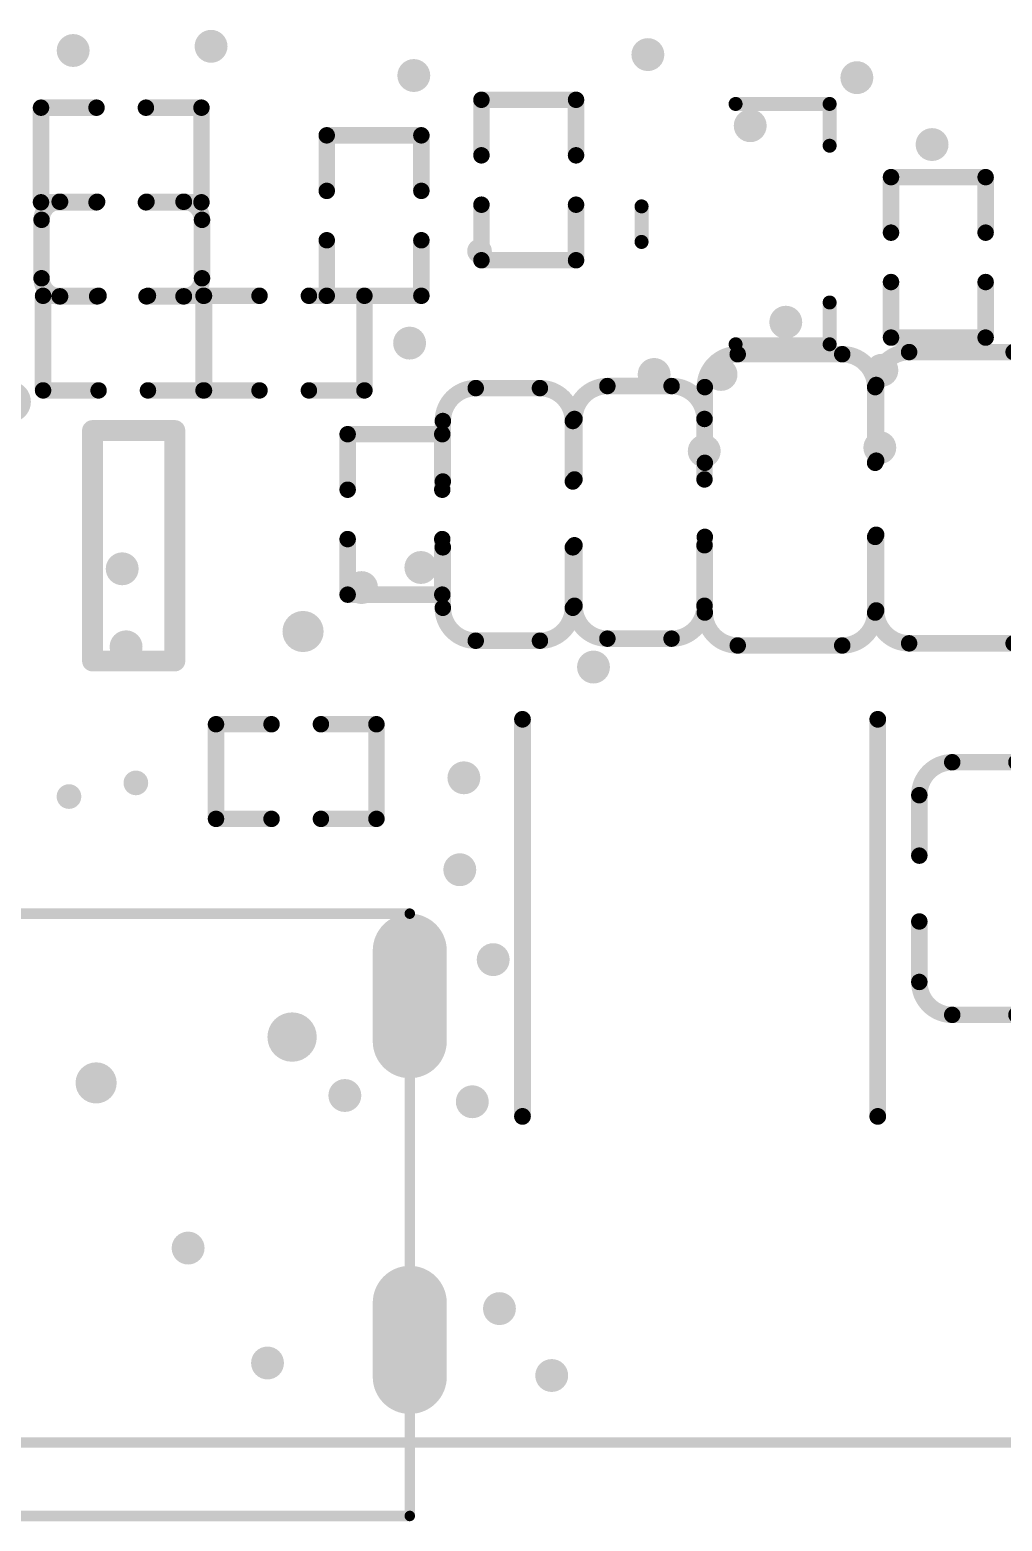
# Model space of a CAD drawing. Header units: millimetres. Extents: x -41 to 4, y -75 to 26.
# Drawn here: x -30.78 to -18.96, y -75.25 to -57.13 of the extents above; entities that cross this region are included whole.
import ezdxf

# ---------------------------------------------------------------- set-up
doc = ezdxf.new("R2010")
doc.units = ezdxf.units.MM
for name, color, linetype in [('KeepOutLayer', 6, 'Continuous'), ('MultiLayer', 9, 'Continuous'), ('PadHoleLayer', 156, 'Continuous'), ('TopOverlay', 2, 'Continuous'), ('ViaHoleLayer', 16, 'Continuous')]:
    doc.layers.add(name, color=color, linetype=linetype)

# ---------------------------------------------------------------- blocks, each defined once
blk = doc.blocks.new('LC_0402_R_2')
at = {"layer": 'TopOverlay', "const_width": 0.2}
for points in [[(-0.975, -0.575), (-0.975, 0.575)], [(-0.3, 0.575), (-0.975, 0.575)], [(0.975, 0.575), (0.3, 0.575)], [(0.975, -0.575), (0.975, 0.575)], [(-0.3, -0.575), (-0.975, -0.575)], [(0.975, -0.575), (0.3, -0.575)]]:
    blk.add_lwpolyline(points, dxfattribs=at)
at = {"layer": 'TopOverlay', "const_width": 0.1}
for points in [[(-1.025, 0.575, 1), (-0.925, 0.575, 1)], [(-1.025, 0.575, 1), (-0.925, 0.575, 1)], [(-0.35, 0.575, 1), (-0.25, 0.575, 1)], [(0.25, 0.575, 1), (0.35, 0.575, 1)], [(0.925, 0.575, 1), (1.025, 0.575, 1)], [(0.925, 0.575, 1), (1.025, 0.575, 1)], [(-1.025, -0.575, 1), (-0.925, -0.575, 1)], [(-1.025, -0.575, 1), (-0.925, -0.575, 1)], [(-0.35, -0.575, 1), (-0.25, -0.575, 1)], [(0.25, -0.575, 1), (0.35, -0.575, 1)], [(0.925, -0.575, 1), (1.025, -0.575, 1)], [(0.925, -0.575, 1), (1.025, -0.575, 1)]]:
    blk.add_lwpolyline(points, format="xyb", close=True, dxfattribs=at)
blk = doc.blocks.new('LC_0402_R_29')
at = {"layer": 'TopOverlay', "const_width": 0.2}
for points in [[(-0.975, 0.575), (-0.975, -0.575)], [(-0.975, 0.575), (-0.3, 0.575)], [(0.3, 0.575), (0.975, 0.575)], [(0.975, 0.575), (0.975, -0.575)], [(-0.975, -0.575), (-0.3, -0.575)], [(0.3, -0.575), (0.975, -0.575)]]:
    blk.add_lwpolyline(points, dxfattribs=at)
at = {"layer": 'TopOverlay', "const_width": 0.1}
for points in [[(-1.025, 0.575, 1), (-0.925, 0.575, 1)], [(-1.025, 0.575, 1), (-0.925, 0.575, 1)], [(-0.35, 0.575, 1), (-0.25, 0.575, 1)], [(0.25, 0.575, 1), (0.35, 0.575, 1)], [(0.925, 0.575, 1), (1.025, 0.575, 1)], [(0.925, 0.575, 1), (1.025, 0.575, 1)], [(-1.025, -0.575, 1), (-0.925, -0.575, 1)], [(-1.025, -0.575, 1), (-0.925, -0.575, 1)], [(-0.35, -0.575, 1), (-0.25, -0.575, 1)], [(0.25, -0.575, 1), (0.35, -0.575, 1)], [(0.925, -0.575, 1), (1.025, -0.575, 1)], [(0.925, -0.575, 1), (1.025, -0.575, 1)]]:
    blk.add_lwpolyline(points, format="xyb", close=True, dxfattribs=at)
blk = doc.blocks.new('SOT_23___BCE_30')
at = {"layer": 'TopOverlay', "const_width": 0.17}
for points in [[(-0.95, 1.143), (-1.458, 1.143)], [(-1.458, 0), (-1.458, 1.143)], [(1.463, 1.143), (0.955, 1.143)], [(1.463, 0), (1.463, 1.143)], [(0.218, -1.143), (-0.213, -1.143)]]:
    blk.add_lwpolyline(points, dxfattribs=at)
at = {"layer": 'TopOverlay', "const_width": 0.085}
for points in [[(-1.501, 1.143, 1), (-1.416, 1.143, 1)], [(-1.501, 1.143, 1), (-1.416, 1.143, 1)], [(-0.993, 1.143, 1), (-0.908, 1.143, 1)], [(0.912, 1.143, 1), (0.997, 1.143, 1)], [(1.42, 1.143, 1), (1.505, 1.143, 1)], [(1.42, 1.143, 1), (1.505, 1.143, 1)], [(-1.501, 0, 1), (-1.416, 0, 1)], [(1.42, 0, 1), (1.505, 0, 1)], [(-0.256, -1.143, 1), (-0.171, -1.143, 1)], [(0.176, -1.143, 1), (0.261, -1.143, 1)]]:
    blk.add_lwpolyline(points, format="xyb", close=True, dxfattribs=at)
blk = doc.blocks.new('LC_0402_R_31')
at = {"layer": 'TopOverlay', "const_width": 0.2}
for points in [[(-0.975, 0.575), (-0.975, -0.575)], [(-0.3, 0.575), (-0.975, 0.575)], [(0.975, 0.575), (0.3, 0.575)], [(0.975, 0.575), (0.975, -0.575)], [(-0.3, -0.575), (-0.975, -0.575)], [(0.975, -0.575), (0.3, -0.575)]]:
    blk.add_lwpolyline(points, dxfattribs=at)
at = {"layer": 'TopOverlay', "const_width": 0.1}
for points in [[(-1.025, 0.575, 1), (-0.925, 0.575, 1)], [(-1.025, 0.575, 1), (-0.925, 0.575, 1)], [(-0.35, 0.575, 1), (-0.25, 0.575, 1)], [(0.25, 0.575, 1), (0.35, 0.575, 1)], [(0.925, 0.575, 1), (1.025, 0.575, 1)], [(0.925, 0.575, 1), (1.025, 0.575, 1)], [(-1.025, -0.575, 1), (-0.925, -0.575, 1)], [(-1.025, -0.575, 1), (-0.925, -0.575, 1)], [(-0.35, -0.575, 1), (-0.25, -0.575, 1)], [(0.25, -0.575, 1), (0.35, -0.575, 1)], [(0.925, -0.575, 1), (1.025, -0.575, 1)], [(0.925, -0.575, 1), (1.025, -0.575, 1)]]:
    blk.add_lwpolyline(points, format="xyb", close=True, dxfattribs=at)
blk = doc.blocks.new('LC_SOT_23_5_35')
at = {"layer": 'TopOverlay', "const_width": 0.254}
for points in [[(0.5, 1.4), (-0.5, 1.4)], [(-0.5, 1.4), (-0.5, -1.4)], [(0.5, 1.4), (0.5, -1.4)], [(0.5, -1.4), (-0.5, -1.4)]]:
    blk.add_lwpolyline(points, dxfattribs=at)
at = {"layer": 'TopOverlay'}
for points, const_width in [([(-0.563, 1.4, 1), (-0.436, 1.4, 1)], 0.127), ([(-0.563, 1.4, 1), (-0.436, 1.4, 1)], 0.127), ([(0.437, 1.4, 1), (0.564, 1.4, 1)], 0.127), ([(0.437, 1.4, 1), (0.564, 1.4, 1)], 0.127), ([(-0.563, -1.4, 1), (-0.436, -1.4, 1)], 0.127), ([(-0.563, -1.4, 1), (-0.436, -1.4, 1)], 0.127), ([(0.437, -1.4, 1), (0.564, -1.4, 1)], 0.127), ([(0.437, -1.4, 1), (0.564, -1.4, 1)], 0.127), ([(1.625, -1.75, 1), (1.375, -1.75, 1)], 0.25), ([(1.313, -1.75, 1), (1.438, -1.75, 1)], 0.125), ([(1.563, -1.75, 1), (1.688, -1.75, 1)], 0.125)]:
    blk.add_lwpolyline(points, format="xyb", close=True, dxfattribs=dict(at, const_width=const_width))
blk = doc.blocks.new('TYPE_C3_0_36')
at = {"layer": 'MultiLayer'}
h = blk.add_hatch(color=9, dxfattribs=at)
edge = h.paths.add_edge_path()
edge.add_arc((-4.32, -1.55), 0.45, 180, 360)
edge.add_line((-3.87, -1.55), (-3.87, -0.45))
edge.add_arc((-4.32, -0.45), 0.45, 0, 180)
edge.add_line((-4.77, -0.45), (-4.77, -1.55))
h = blk.add_hatch(color=9, dxfattribs=at)
edge = h.paths.add_edge_path()
edge.add_arc((4.32, -1.55), 0.45, 180, 360)
edge.add_line((4.77, -1.55), (4.77, -0.45))
edge.add_arc((4.32, -0.45), 0.45, 0, 180)
edge.add_line((3.87, -0.45), (3.87, -1.55))
h = blk.add_hatch(color=9, dxfattribs=at)
edge = h.paths.add_edge_path()
edge.add_arc((-2.89, -1.5), 0.3, 0, 360)
h = blk.add_hatch(color=9, dxfattribs=at)
edge = h.paths.add_edge_path()
edge.add_arc((2.89, -1.5), 0.3, 0, 360)
h = blk.add_hatch(color=9, dxfattribs=at)
edge = h.paths.add_edge_path()
edge.add_arc((-4.32, -5.63), 0.45, 180, 360)
edge.add_line((-3.87, -5.63), (-3.87, -4.73))
edge.add_arc((-4.32, -4.73), 0.45, 0, 180)
edge.add_line((-4.77, -4.73), (-4.77, -5.63))
h = blk.add_hatch(color=9, dxfattribs=at)
edge = h.paths.add_edge_path()
edge.add_arc((4.32, -5.63), 0.45, 180, 360)
edge.add_line((4.77, -5.63), (4.77, -4.73))
edge.add_arc((4.32, -4.73), 0.45, 0, 180)
edge.add_line((3.87, -4.73), (3.87, -5.63))
at = {"layer": 'PadHoleLayer'}
h = blk.add_hatch(color=156, dxfattribs=at)
edge = h.paths.add_edge_path()
edge.add_arc((-4.32, -1.35), 0.4, 180, 360)
edge.add_line((-3.92, -1.35), (-3.92, -0.65))
edge.add_arc((-4.32, -0.65), 0.4, 0, 180)
edge.add_line((-4.72, -0.65), (-4.72, -1.35))
h = blk.add_hatch(color=156, dxfattribs=at)
edge = h.paths.add_edge_path()
edge.add_arc((4.32, -1.35), 0.4, 180, 360)
edge.add_line((4.72, -1.35), (4.72, -0.65))
edge.add_arc((4.32, -0.65), 0.4, 0, 180)
edge.add_line((3.92, -0.65), (3.92, -1.35))
h = blk.add_hatch(color=156, dxfattribs=at)
edge = h.paths.add_edge_path()
edge.add_arc((-2.89, -1.5), 0.3, 0, 360)
h = blk.add_hatch(color=156, dxfattribs=at)
edge = h.paths.add_edge_path()
edge.add_arc((2.89, -1.5), 0.3, 0, 360)
h = blk.add_hatch(color=156, dxfattribs=at)
edge = h.paths.add_edge_path()
edge.add_arc((-4.32, -5.53), 0.4, 180, 360)
edge.add_line((-3.92, -5.53), (-3.92, -4.83))
edge.add_arc((-4.32, -4.83), 0.4, 0, 180)
edge.add_line((-4.72, -4.83), (-4.72, -5.53))
h = blk.add_hatch(color=156, dxfattribs=at)
edge = h.paths.add_edge_path()
edge.add_arc((4.32, -5.53), 0.4, 180, 360)
edge.add_line((4.72, -5.53), (4.72, -4.83))
edge.add_arc((4.32, -4.83), 0.4, 0, 180)
edge.add_line((3.92, -4.83), (3.92, -5.53))
at = {"layer": 'TopOverlay', "const_width": 0.127}
for points in [[(-4.32, -7.32), (-4.32, 0)], [(-4.32, 0), (4.32, 0)], [(4.32, -7.32), (4.32, 0)], [(-4.32, -7.32), (4.32, -7.32)]]:
    blk.add_lwpolyline(points, dxfattribs=at)
at = {"layer": 'TopOverlay', "const_width": 0.0635}
for points in [[(-4.352, 0, 1), (-4.288, 0, 1)], [(-4.352, 0, 1), (-4.288, 0, 1)], [(4.288, 0, 1), (4.352, 0, 1)], [(4.288, 0, 1), (4.352, 0, 1)], [(-4.352, -7.32, 1), (-4.288, -7.32, 1)], [(-4.352, -7.32, 1), (-4.288, -7.32, 1)], [(4.288, -7.32, 1), (4.352, -7.32, 1)], [(4.288, -7.32, 1), (4.352, -7.32, 1)]]:
    blk.add_lwpolyline(points, format="xyb", close=True, dxfattribs=at)
blk = doc.blocks.new('LC_0402_R_52')
at = {"layer": 'TopOverlay', "const_width": 0.2}
for points in [[(-0.3, 0.575), (-0.975, 0.575)], [(-0.975, 0.575), (-0.975, -0.575)], [(0.975, 0.575), (0.3, 0.575)], [(0.975, 0.575), (0.975, -0.575)], [(-0.3, -0.575), (-0.975, -0.575)], [(0.975, -0.575), (0.3, -0.575)]]:
    blk.add_lwpolyline(points, dxfattribs=at)
at = {"layer": 'TopOverlay', "const_width": 0.1}
for points in [[(-1.025, 0.575, 1), (-0.925, 0.575, 1)], [(-1.025, 0.575, 1), (-0.925, 0.575, 1)], [(-0.35, 0.575, 1), (-0.25, 0.575, 1)], [(0.25, 0.575, 1), (0.35, 0.575, 1)], [(0.925, 0.575, 1), (1.025, 0.575, 1)], [(0.925, 0.575, 1), (1.025, 0.575, 1)], [(-1.025, -0.575, 1), (-0.925, -0.575, 1)], [(-1.025, -0.575, 1), (-0.925, -0.575, 1)], [(-0.35, -0.575, 1), (-0.25, -0.575, 1)], [(0.25, -0.575, 1), (0.35, -0.575, 1)], [(0.925, -0.575, 1), (1.025, -0.575, 1)], [(0.925, -0.575, 1), (1.025, -0.575, 1)]]:
    blk.add_lwpolyline(points, format="xyb", close=True, dxfattribs=at)
blk = doc.blocks.new('LC_0402_R_55')
at = {"layer": 'TopOverlay', "const_width": 0.2}
for points in [[(-0.3, 0.575), (-0.975, 0.575)], [(-0.975, 0.575), (-0.975, -0.575)], [(0.975, 0.575), (0.3, 0.575)], [(0.975, 0.575), (0.975, -0.575)], [(-0.3, -0.575), (-0.975, -0.575)], [(0.975, -0.575), (0.3, -0.575)]]:
    blk.add_lwpolyline(points, dxfattribs=at)
at = {"layer": 'TopOverlay', "const_width": 0.1}
for points in [[(-1.025, 0.575, 1), (-0.925, 0.575, 1)], [(-1.025, 0.575, 1), (-0.925, 0.575, 1)], [(-0.35, 0.575, 1), (-0.25, 0.575, 1)], [(0.25, 0.575, 1), (0.35, 0.575, 1)], [(0.925, 0.575, 1), (1.025, 0.575, 1)], [(0.925, 0.575, 1), (1.025, 0.575, 1)], [(-1.025, -0.575, 1), (-0.925, -0.575, 1)], [(-1.025, -0.575, 1), (-0.925, -0.575, 1)], [(-0.35, -0.575, 1), (-0.25, -0.575, 1)], [(0.25, -0.575, 1), (0.35, -0.575, 1)], [(0.925, -0.575, 1), (1.025, -0.575, 1)], [(0.925, -0.575, 1), (1.025, -0.575, 1)]]:
    blk.add_lwpolyline(points, format="xyb", close=True, dxfattribs=at)
blk = doc.blocks.new('LC_0402_R_56')
at = {"layer": 'TopOverlay', "const_width": 0.2}
for points in [[(-0.3, 0.575), (-0.975, 0.575)], [(-0.975, -0.575), (-0.975, 0.575)], [(0.975, 0.575), (0.3, 0.575)], [(0.975, -0.575), (0.975, 0.575)], [(-0.3, -0.575), (-0.975, -0.575)], [(0.975, -0.575), (0.3, -0.575)]]:
    blk.add_lwpolyline(points, dxfattribs=at)
at = {"layer": 'TopOverlay', "const_width": 0.1}
for points in [[(-1.025, 0.575, 1), (-0.925, 0.575, 1)], [(-1.025, 0.575, 1), (-0.925, 0.575, 1)], [(-0.35, 0.575, 1), (-0.25, 0.575, 1)], [(0.25, 0.575, 1), (0.35, 0.575, 1)], [(0.925, 0.575, 1), (1.025, 0.575, 1)], [(0.925, 0.575, 1), (1.025, 0.575, 1)], [(-1.025, -0.575, 1), (-0.925, -0.575, 1)], [(-1.025, -0.575, 1), (-0.925, -0.575, 1)], [(-0.35, -0.575, 1), (-0.25, -0.575, 1)], [(0.25, -0.575, 1), (0.35, -0.575, 1)], [(0.925, -0.575, 1), (1.025, -0.575, 1)], [(0.925, -0.575, 1), (1.025, -0.575, 1)]]:
    blk.add_lwpolyline(points, format="xyb", close=True, dxfattribs=at)
blk = doc.blocks.new('LC_0402_R_58')
at = {"layer": 'TopOverlay', "const_width": 0.2}
for points in [[(-0.3, 0.575), (-0.975, 0.575)], [(-0.975, 0.575), (-0.975, -0.575)], [(0.975, 0.575), (0.3, 0.575)], [(0.975, 0.575), (0.975, -0.575)], [(-0.3, -0.575), (-0.975, -0.575)], [(0.975, -0.575), (0.3, -0.575)]]:
    blk.add_lwpolyline(points, dxfattribs=at)
at = {"layer": 'TopOverlay', "const_width": 0.1}
for points in [[(-1.025, 0.575, 1), (-0.925, 0.575, 1)], [(-1.025, 0.575, 1), (-0.925, 0.575, 1)], [(-0.35, 0.575, 1), (-0.25, 0.575, 1)], [(0.25, 0.575, 1), (0.35, 0.575, 1)], [(0.925, 0.575, 1), (1.025, 0.575, 1)], [(0.925, 0.575, 1), (1.025, 0.575, 1)], [(-1.025, -0.575, 1), (-0.925, -0.575, 1)], [(-1.025, -0.575, 1), (-0.925, -0.575, 1)], [(-0.35, -0.575, 1), (-0.25, -0.575, 1)], [(0.25, -0.575, 1), (0.35, -0.575, 1)], [(0.925, -0.575, 1), (1.025, -0.575, 1)], [(0.925, -0.575, 1), (1.025, -0.575, 1)]]:
    blk.add_lwpolyline(points, format="xyb", close=True, dxfattribs=at)
blk = doc.blocks.new('IND_SMD_L3_0_W3_0_SWPA3010S_72')
at = {"layer": 'TopOverlay', "const_width": 0.2032}
for points in [[(2.286, 2.159), (-2.54, 2.159)], [(2.286, -2.159), (-2.54, -2.159)]]:
    blk.add_lwpolyline(points, dxfattribs=at)
at = {"layer": 'TopOverlay', "const_width": 0.1016}
for points in [[(-2.5908, 2.159, 1), (-2.4892, 2.159, 1)], [(2.2352, 2.159, 1), (2.3368, 2.159, 1)], [(-2.5908, -2.159, 1), (-2.4892, -2.159, 1)], [(2.2352, -2.159, 1), (2.3368, -2.159, 1)]]:
    blk.add_lwpolyline(points, format="xyb", close=True, dxfattribs=at)
blk = doc.blocks.new('LC_0805_C_79')
at = {"layer": 'TopOverlay', "const_width": 0.2}
for points in [[(-1.77, 0.635, -0.414214), (-1.37, 1.035)], [(1.37, 1.035, -0.414213), (1.77, 0.635)], [(-1.37, -1.035, -0.414213), (-1.77, -0.635)], [(1.77, -0.635, -0.414214), (1.37, -1.035)]]:
    blk.add_lwpolyline(points, format="xyb", dxfattribs=at)
for points in [[(-1.37, 1.035), (-0.45, 1.035)], [(0.45, 1.035), (1.37, 1.035)], [(-1.77, 0.635), (-1.77, -0.635)], [(1.77, 0.635), (1.77, -0.635)], [(-1.37, -1.035), (-0.45, -1.035)], [(0.45, -1.035), (1.37, -1.035)]]:
    blk.add_lwpolyline(points, dxfattribs=at)
at = {"layer": 'TopOverlay', "const_width": 0.1}
for points in [[(-1.42, 1.035, 1), (-1.32, 1.035, 1)], [(-1.42, 1.035, 1), (-1.32, 1.035, 1)], [(-0.5, 1.035, 1), (-0.4, 1.035, 1)], [(0.4, 1.035, 1), (0.5, 1.035, 1)], [(1.32, 1.035, 1), (1.42, 1.035, 1)], [(1.32, 1.035, 1), (1.42, 1.035, 1)], [(-1.82, 0.635, 1), (-1.72, 0.635, 1)], [(-1.82, 0.635, 1), (-1.72, 0.635, 1)], [(1.72, 0.635, 1), (1.82, 0.635, 1)], [(1.72, 0.635, 1), (1.82, 0.635, 1)], [(-1.82, -0.635, 1), (-1.72, -0.635, 1)], [(-1.82, -0.635, 1), (-1.72, -0.635, 1)], [(1.72, -0.635, 1), (1.82, -0.635, 1)], [(1.72, -0.635, 1), (1.82, -0.635, 1)], [(-1.42, -1.035, 1), (-1.32, -1.035, 1)], [(-1.42, -1.035, 1), (-1.32, -1.035, 1)], [(-0.5, -1.035, 1), (-0.4, -1.035, 1)], [(0.4, -1.035, 1), (0.5, -1.035, 1)], [(1.32, -1.035, 1), (1.42, -1.035, 1)], [(1.32, -1.035, 1), (1.42, -1.035, 1)]]:
    blk.add_lwpolyline(points, format="xyb", close=True, dxfattribs=at)
blk = doc.blocks.new('LC_0805_C_80')
at = {"layer": 'TopOverlay', "const_width": 0.2}
for points in [[(-1.77, 0.635, -0.414214), (-1.37, 1.035)], [(1.37, 1.035, -0.414213), (1.77, 0.635)], [(-1.37, -1.035, -0.414213), (-1.77, -0.635)], [(1.77, -0.635, -0.414214), (1.37, -1.035)]]:
    blk.add_lwpolyline(points, format="xyb", dxfattribs=at)
for points in [[(-1.37, 1.035), (-0.45, 1.035)], [(0.45, 1.035), (1.37, 1.035)], [(-1.77, 0.635), (-1.77, -0.635)], [(1.77, 0.635), (1.77, -0.635)], [(-1.37, -1.035), (-0.45, -1.035)], [(0.45, -1.035), (1.37, -1.035)]]:
    blk.add_lwpolyline(points, dxfattribs=at)
at = {"layer": 'TopOverlay', "const_width": 0.1}
for points in [[(-1.42, 1.035, 1), (-1.32, 1.035, 1)], [(-1.42, 1.035, 1), (-1.32, 1.035, 1)], [(-0.5, 1.035, 1), (-0.4, 1.035, 1)], [(0.4, 1.035, 1), (0.5, 1.035, 1)], [(1.32, 1.035, 1), (1.42, 1.035, 1)], [(1.32, 1.035, 1), (1.42, 1.035, 1)], [(-1.82, 0.635, 1), (-1.72, 0.635, 1)], [(-1.82, 0.635, 1), (-1.72, 0.635, 1)], [(1.72, 0.635, 1), (1.82, 0.635, 1)], [(1.72, 0.635, 1), (1.82, 0.635, 1)], [(-1.82, -0.635, 1), (-1.72, -0.635, 1)], [(-1.82, -0.635, 1), (-1.72, -0.635, 1)], [(1.72, -0.635, 1), (1.82, -0.635, 1)], [(1.72, -0.635, 1), (1.82, -0.635, 1)], [(-1.42, -1.035, 1), (-1.32, -1.035, 1)], [(-1.42, -1.035, 1), (-1.32, -1.035, 1)], [(-0.5, -1.035, 1), (-0.4, -1.035, 1)], [(0.4, -1.035, 1), (0.5, -1.035, 1)], [(1.32, -1.035, 1), (1.42, -1.035, 1)], [(1.32, -1.035, 1), (1.42, -1.035, 1)]]:
    blk.add_lwpolyline(points, format="xyb", close=True, dxfattribs=at)
blk = doc.blocks.new('LC_0603_C_81')
at = {"layer": 'TopOverlay', "const_width": 0.2}
for points in [[(-1.535, 0.39, -0.414213), (-1.135, 0.79)], [(1.135, 0.79, -0.414213), (1.535, 0.39)], [(-1.135, -0.79, -0.414213), (-1.535, -0.39)], [(1.535, -0.39, -0.414213), (1.135, -0.79)]]:
    blk.add_lwpolyline(points, format="xyb", dxfattribs=at)
for points in [[(-1.135, 0.79), (-0.4, 0.79)], [(0.4, 0.79), (1.135, 0.79)], [(-1.535, 0.39), (-1.535, -0.39)], [(1.535, 0.39), (1.535, -0.39)], [(-1.135, -0.79), (-0.4, -0.79)], [(0.4, -0.79), (1.135, -0.79)]]:
    blk.add_lwpolyline(points, dxfattribs=at)
at = {"layer": 'TopOverlay', "const_width": 0.1}
for points in [[(-1.185, 0.79, 1), (-1.085, 0.79, 1)], [(-1.185, 0.79, 1), (-1.085, 0.79, 1)], [(-0.45, 0.79, 1), (-0.35, 0.79, 1)], [(0.35, 0.79, 1), (0.45, 0.79, 1)], [(1.085, 0.79, 1), (1.185, 0.79, 1)], [(1.085, 0.79, 1), (1.185, 0.79, 1)], [(-1.585, 0.39, 1), (-1.485, 0.39, 1)], [(-1.585, 0.39, 1), (-1.485, 0.39, 1)], [(1.485, 0.39, 1), (1.585, 0.39, 1)], [(1.485, 0.39, 1), (1.585, 0.39, 1)], [(-1.585, -0.39, 1), (-1.485, -0.39, 1)], [(-1.585, -0.39, 1), (-1.485, -0.39, 1)], [(1.485, -0.39, 1), (1.585, -0.39, 1)], [(1.485, -0.39, 1), (1.585, -0.39, 1)], [(-1.185, -0.79, 1), (-1.085, -0.79, 1)], [(-1.185, -0.79, 1), (-1.085, -0.79, 1)], [(-0.45, -0.79, 1), (-0.35, -0.79, 1)], [(0.35, -0.79, 1), (0.45, -0.79, 1)], [(1.085, -0.79, 1), (1.185, -0.79, 1)], [(1.085, -0.79, 1), (1.185, -0.79, 1)]]:
    blk.add_lwpolyline(points, format="xyb", close=True, dxfattribs=at)
blk = doc.blocks.new('LC_0603_C_88')
at = {"layer": 'TopOverlay', "const_width": 0.2}
for points in [[(-1.535, 0.39, -0.414213), (-1.135, 0.79)], [(1.135, 0.79, -0.414213), (1.535, 0.39)], [(-1.135, -0.79, -0.414213), (-1.535, -0.39)], [(1.535, -0.39, -0.414213), (1.135, -0.79)]]:
    blk.add_lwpolyline(points, format="xyb", dxfattribs=at)
for points in [[(-1.135, 0.79), (-0.4, 0.79)], [(0.4, 0.79), (1.135, 0.79)], [(-1.535, 0.39), (-1.535, -0.39)], [(1.535, 0.39), (1.535, -0.39)], [(-1.135, -0.79), (-0.4, -0.79)], [(0.4, -0.79), (1.135, -0.79)]]:
    blk.add_lwpolyline(points, dxfattribs=at)
at = {"layer": 'TopOverlay', "const_width": 0.1}
for points in [[(-1.185, 0.79, 1), (-1.085, 0.79, 1)], [(-1.185, 0.79, 1), (-1.085, 0.79, 1)], [(-0.45, 0.79, 1), (-0.35, 0.79, 1)], [(0.35, 0.79, 1), (0.45, 0.79, 1)], [(1.085, 0.79, 1), (1.185, 0.79, 1)], [(1.085, 0.79, 1), (1.185, 0.79, 1)], [(-1.585, 0.39, 1), (-1.485, 0.39, 1)], [(-1.585, 0.39, 1), (-1.485, 0.39, 1)], [(1.485, 0.39, 1), (1.585, 0.39, 1)], [(1.485, 0.39, 1), (1.585, 0.39, 1)], [(-1.585, -0.39, 1), (-1.485, -0.39, 1)], [(-1.585, -0.39, 1), (-1.485, -0.39, 1)], [(1.485, -0.39, 1), (1.585, -0.39, 1)], [(1.485, -0.39, 1), (1.585, -0.39, 1)], [(-1.185, -0.79, 1), (-1.085, -0.79, 1)], [(-1.185, -0.79, 1), (-1.085, -0.79, 1)], [(-0.45, -0.79, 1), (-0.35, -0.79, 1)], [(0.35, -0.79, 1), (0.45, -0.79, 1)], [(1.085, -0.79, 1), (1.185, -0.79, 1)], [(1.085, -0.79, 1), (1.185, -0.79, 1)]]:
    blk.add_lwpolyline(points, format="xyb", close=True, dxfattribs=at)
blk = doc.blocks.new('LC_0402_C_89')
at = {"layer": 'TopOverlay', "const_width": 0.2}
for points in [[(-0.975, 0.355, -0.414214), (-0.755, 0.575)], [(0.755, 0.575, -0.414214), (0.975, 0.355)], [(-0.755, -0.575, -0.414214), (-0.975, -0.355)], [(0.975, -0.355, -0.414214), (0.755, -0.575)]]:
    blk.add_lwpolyline(points, format="xyb", dxfattribs=at)
at = {"layer": 'TopOverlay', "const_width": 0.1}
for points in [[(-0.805, 0.575, 1), (-0.705, 0.575, 1)], [(-0.8, 0.575, 1), (-0.7, 0.575, 1)], [(-0.35, 0.575, 1), (-0.25, 0.575, 1)], [(0.25, 0.575, 1), (0.35, 0.575, 1)], [(0.7, 0.575, 1), (0.8, 0.575, 1)], [(0.705, 0.575, 1), (0.805, 0.575, 1)], [(-1.025, 0.355, 1), (-0.925, 0.355, 1)], [(-1.025, 0.355, 1), (-0.925, 0.355, 1)], [(0.925, 0.355, 1), (1.025, 0.355, 1)], [(0.925, 0.355, 1), (1.025, 0.355, 1)], [(-1.025, -0.355, 1), (-0.925, -0.355, 1)], [(-1.025, -0.355, 1), (-0.925, -0.355, 1)], [(0.925, -0.355, 1), (1.025, -0.355, 1)], [(0.925, -0.355, 1), (1.025, -0.355, 1)], [(-0.805, -0.575, 1), (-0.705, -0.575, 1)], [(-0.8, -0.575, 1), (-0.7, -0.575, 1)], [(-0.35, -0.575, 1), (-0.25, -0.575, 1)], [(0.25, -0.575, 1), (0.35, -0.575, 1)], [(0.7, -0.575, 1), (0.8, -0.575, 1)], [(0.705, -0.575, 1), (0.805, -0.575, 1)]]:
    blk.add_lwpolyline(points, format="xyb", close=True, dxfattribs=at)
at = {"layer": 'TopOverlay', "const_width": 0.2}
for points in [[(-0.3, 0.575), (-0.75, 0.575)], [(0.75, 0.575), (0.3, 0.575)], [(-0.975, 0.355), (-0.975, -0.355)], [(0.975, 0.355), (0.975, -0.355)], [(-0.3, -0.575), (-0.75, -0.575)], [(0.75, -0.575), (0.3, -0.575)]]:
    blk.add_lwpolyline(points, dxfattribs=at)
blk = doc.blocks.new('LC_0603_C_90')
at = {"layer": 'TopOverlay', "const_width": 0.2}
for points in [[(-1.535, 0.39, -0.414213), (-1.135, 0.79)], [(1.135, 0.79, -0.414213), (1.535, 0.39)], [(-1.135, -0.79, -0.414213), (-1.535, -0.39)], [(1.535, -0.39, -0.414213), (1.135, -0.79)]]:
    blk.add_lwpolyline(points, format="xyb", dxfattribs=at)
for points in [[(-1.135, 0.79), (-0.4, 0.79)], [(0.4, 0.79), (1.135, 0.79)], [(-1.535, 0.39), (-1.535, -0.39)], [(1.535, 0.39), (1.535, -0.39)], [(-1.135, -0.79), (-0.4, -0.79)], [(0.4, -0.79), (1.135, -0.79)]]:
    blk.add_lwpolyline(points, dxfattribs=at)
at = {"layer": 'TopOverlay', "const_width": 0.1}
for points in [[(-1.185, 0.79, 1), (-1.085, 0.79, 1)], [(-1.185, 0.79, 1), (-1.085, 0.79, 1)], [(-0.45, 0.79, 1), (-0.35, 0.79, 1)], [(0.35, 0.79, 1), (0.45, 0.79, 1)], [(1.085, 0.79, 1), (1.185, 0.79, 1)], [(1.085, 0.79, 1), (1.185, 0.79, 1)], [(-1.585, 0.39, 1), (-1.485, 0.39, 1)], [(-1.585, 0.39, 1), (-1.485, 0.39, 1)], [(1.485, 0.39, 1), (1.585, 0.39, 1)], [(1.485, 0.39, 1), (1.585, 0.39, 1)], [(-1.585, -0.39, 1), (-1.485, -0.39, 1)], [(-1.585, -0.39, 1), (-1.485, -0.39, 1)], [(1.485, -0.39, 1), (1.585, -0.39, 1)], [(1.485, -0.39, 1), (1.585, -0.39, 1)], [(-1.185, -0.79, 1), (-1.085, -0.79, 1)], [(-1.185, -0.79, 1), (-1.085, -0.79, 1)], [(-0.45, -0.79, 1), (-0.35, -0.79, 1)], [(0.35, -0.79, 1), (0.45, -0.79, 1)], [(1.085, -0.79, 1), (1.185, -0.79, 1)], [(1.085, -0.79, 1), (1.185, -0.79, 1)]]:
    blk.add_lwpolyline(points, format="xyb", close=True, dxfattribs=at)
blk = doc.blocks.new('LC_0402_R_109')
at = {"layer": 'TopOverlay', "const_width": 0.2}
for points in [[(-0.3, 0.575), (-0.975, 0.575)], [(-0.975, -0.575), (-0.975, 0.575)], [(0.975, 0.575), (0.3, 0.575)], [(0.975, -0.575), (0.975, 0.575)], [(-0.3, -0.575), (-0.975, -0.575)], [(0.975, -0.575), (0.3, -0.575)]]:
    blk.add_lwpolyline(points, dxfattribs=at)
at = {"layer": 'TopOverlay', "const_width": 0.1}
for points in [[(-1.025, 0.575, 1), (-0.925, 0.575, 1)], [(-1.025, 0.575, 1), (-0.925, 0.575, 1)], [(-0.35, 0.575, 1), (-0.25, 0.575, 1)], [(0.25, 0.575, 1), (0.35, 0.575, 1)], [(0.925, 0.575, 1), (1.025, 0.575, 1)], [(0.925, 0.575, 1), (1.025, 0.575, 1)], [(-1.025, -0.575, 1), (-0.925, -0.575, 1)], [(-1.025, -0.575, 1), (-0.925, -0.575, 1)], [(-0.35, -0.575, 1), (-0.25, -0.575, 1)], [(0.25, -0.575, 1), (0.35, -0.575, 1)], [(0.925, -0.575, 1), (1.025, -0.575, 1)], [(0.925, -0.575, 1), (1.025, -0.575, 1)]]:
    blk.add_lwpolyline(points, format="xyb", close=True, dxfattribs=at)

msp = doc.modelspace()

# ---------------------------------------------------------------- hatches: boundary and pattern name
at = {"layer": 'ViaHoleLayer'}
h = msp.add_hatch(color=16, dxfattribs=at)
edge = h.paths.add_edge_path()
edge.add_arc((-30.251, -57.379), 0.2, 0, 360)
h = msp.add_hatch(color=16, dxfattribs=at)
edge = h.paths.add_edge_path()
edge.add_arc((-28.575, -57.328), 0.2, 0, 360)
h = msp.add_hatch(color=16, dxfattribs=at)
edge = h.paths.add_edge_path()
edge.add_arc((-23.266, -57.429), 0.2, 0, 360)
h = msp.add_hatch(color=16, dxfattribs=at)
edge = h.paths.add_edge_path()
edge.add_arc((-26.111, -57.683), 0.2, 0, 360)
h = msp.add_hatch(color=16, dxfattribs=at)
edge = h.paths.add_edge_path()
edge.add_arc((-20.726, -57.709), 0.2, 0, 360)
h = msp.add_hatch(color=16, dxfattribs=at)
edge = h.paths.add_edge_path()
edge.add_arc((-22.022, -58.293), 0.2, 0, 360)
h = msp.add_hatch(color=16, dxfattribs=at)
edge = h.paths.add_edge_path()
edge.add_arc((-19.812, -58.522), 0.2, 0, 360)
h = msp.add_hatch(color=16, dxfattribs=at)
edge = h.paths.add_edge_path()
edge.add_arc((-25.312, -59.817), 0.15, 0, 360)
h = msp.add_hatch(color=16, dxfattribs=at)
edge = h.paths.add_edge_path()
edge.add_arc((-21.59, -60.681), 0.2, 0, 360)
h = msp.add_hatch(color=16, dxfattribs=at)
edge = h.paths.add_edge_path()
edge.add_arc((-26.162, -60.935), 0.2, 0, 360)
h = msp.add_hatch(color=16, dxfattribs=at)
edge = h.paths.add_edge_path()
edge.add_arc((-20.422, -61.265), 0.2, 0, 360)
h = msp.add_hatch(color=16, dxfattribs=at)
edge = h.paths.add_edge_path()
edge.add_arc((-23.19, -61.316), 0.2, 0, 360)
h = msp.add_hatch(color=16, dxfattribs=at)
edge = h.paths.add_edge_path()
edge.add_arc((-22.377, -61.316), 0.2, 0, 360)
h = msp.add_hatch(color=16, dxfattribs=at)
edge = h.paths.add_edge_path()
edge.add_arc((-22.581, -62.247), 0.2, 0, 360)
h = msp.add_hatch(color=16, dxfattribs=at)
edge = h.paths.add_edge_path()
edge.add_arc((-20.447, -62.205), 0.2, 0, 360)
h = msp.add_hatch(color=16, dxfattribs=at)
edge = h.paths.add_edge_path()
edge.add_arc((-29.655, -63.678), 0.2, 0, 360)
h = msp.add_hatch(color=16, dxfattribs=at)
edge = h.paths.add_edge_path()
edge.add_arc((-26.025, -63.662), 0.2, 0, 360)
h = msp.add_hatch(color=16, dxfattribs=at)
edge = h.paths.add_edge_path()
edge.add_arc((-26.746, -63.906), 0.2, 0, 360)
h = msp.add_hatch(color=16, dxfattribs=at)
edge = h.paths.add_edge_path()
edge.add_arc((-27.457, -64.44), 0.25, 0, 360)
h = msp.add_hatch(color=16, dxfattribs=at)
edge = h.paths.add_edge_path()
edge.add_arc((-29.608, -64.626), 0.2, 0, 360)
h = msp.add_hatch(color=16, dxfattribs=at)
edge = h.paths.add_edge_path()
edge.add_arc((-23.927, -64.872), 0.2, 0, 360)
h = msp.add_hatch(color=16, dxfattribs=at)
edge = h.paths.add_edge_path()
edge.add_arc((-29.489, -66.28), 0.15, 0, 360)
h = msp.add_hatch(color=16, dxfattribs=at)
edge = h.paths.add_edge_path()
edge.add_arc((-25.502, -66.218), 0.2, 0, 360)
h = msp.add_hatch(color=16, dxfattribs=at)
edge = h.paths.add_edge_path()
edge.add_arc((-30.302, -66.446), 0.15, 0, 360)
h = msp.add_hatch(color=16, dxfattribs=at)
edge = h.paths.add_edge_path()
edge.add_arc((-25.552, -67.335), 0.2, 0, 360)
h = msp.add_hatch(color=16, dxfattribs=at)
edge = h.paths.add_edge_path()
edge.add_arc((-25.146, -68.428), 0.2, 0, 360)
h = msp.add_hatch(color=16, dxfattribs=at)
edge = h.paths.add_edge_path()
edge.add_arc((-29.972, -69.926), 0.25, 0, 360)
h = msp.add_hatch(color=16, dxfattribs=at)
edge = h.paths.add_edge_path()
edge.add_arc((-26.949, -70.079), 0.2, 0, 360)
h = msp.add_hatch(color=16, dxfattribs=at)
edge = h.paths.add_edge_path()
edge.add_arc((-25.4, -70.155), 0.2, 0, 360)
h = msp.add_hatch(color=16, dxfattribs=at)
edge = h.paths.add_edge_path()
edge.add_arc((-28.854, -71.933), 0.2, 0, 360)
h = msp.add_hatch(color=16, dxfattribs=at)
edge = h.paths.add_edge_path()
edge.add_arc((-25.07, -72.669), 0.2, 0, 360)
h = msp.add_hatch(color=16, dxfattribs=at)
edge = h.paths.add_edge_path()
edge.add_arc((-27.889, -73.33), 0.2, 0, 360)
h = msp.add_hatch(color=16, dxfattribs=at)
edge = h.paths.add_edge_path()
edge.add_arc((-24.435, -73.482), 0.2, 0, 360)

# ---------------------------------------------------------------- linework, layer by layer
at = {"layer": 'KeepOutLayer', "const_width": 0.127}
msp.add_lwpolyline([(-37.821, -74.295), (2.336, -74.295)], dxfattribs=at)

# ---------------------------------------------------------------- block references
for name, p, rotation in [('LC_0402_R_31', (-29.667, -58.649), 180), ('LC_0402_R_2', (-24.714, -58.953), 270), ('SOT_23___BCE_30', (-22.2, -59.487), 270), ('LC_0402_R_109', (-26.594, -59.385), 270), ('LC_0402_R_29', (-19.736, -59.893), 90), ('LC_0402_C_89', (-29.66, -59.792), 180), ('LC_0402_R_58', (-29.642, -60.935), 180), ('LC_0402_R_55', (-27.686, -60.935), 180), ('LC_0805_C_80', (-21.539, -62.84), 90), ('LC_0805_C_79', (-19.456, -62.814), 90), ('LC_SOT_23_5_35', (-29.515, -63.398), 180), ('LC_0603_C_88', (-24.968, -63.017), 90), ('LC_0603_C_81', (-23.368, -62.992), 90), ('LC_0402_R_56', (-26.34, -63.017), 270), ('IND_SMD_L3_0_W3_0_SWPA3010S_72', (-22.631, -68.047), 270), ('LC_0402_R_52', (-27.54, -66.142), 180), ('LC_0603_C_90', (-19.177, -67.564), 90)]:
    msp.add_blockref(name, p, dxfattribs=dict(rotation=rotation))
msp.add_blockref('TYPE_C3_0_36', (-30.48, -67.869))

doc.saveas('drawing.dxf')
